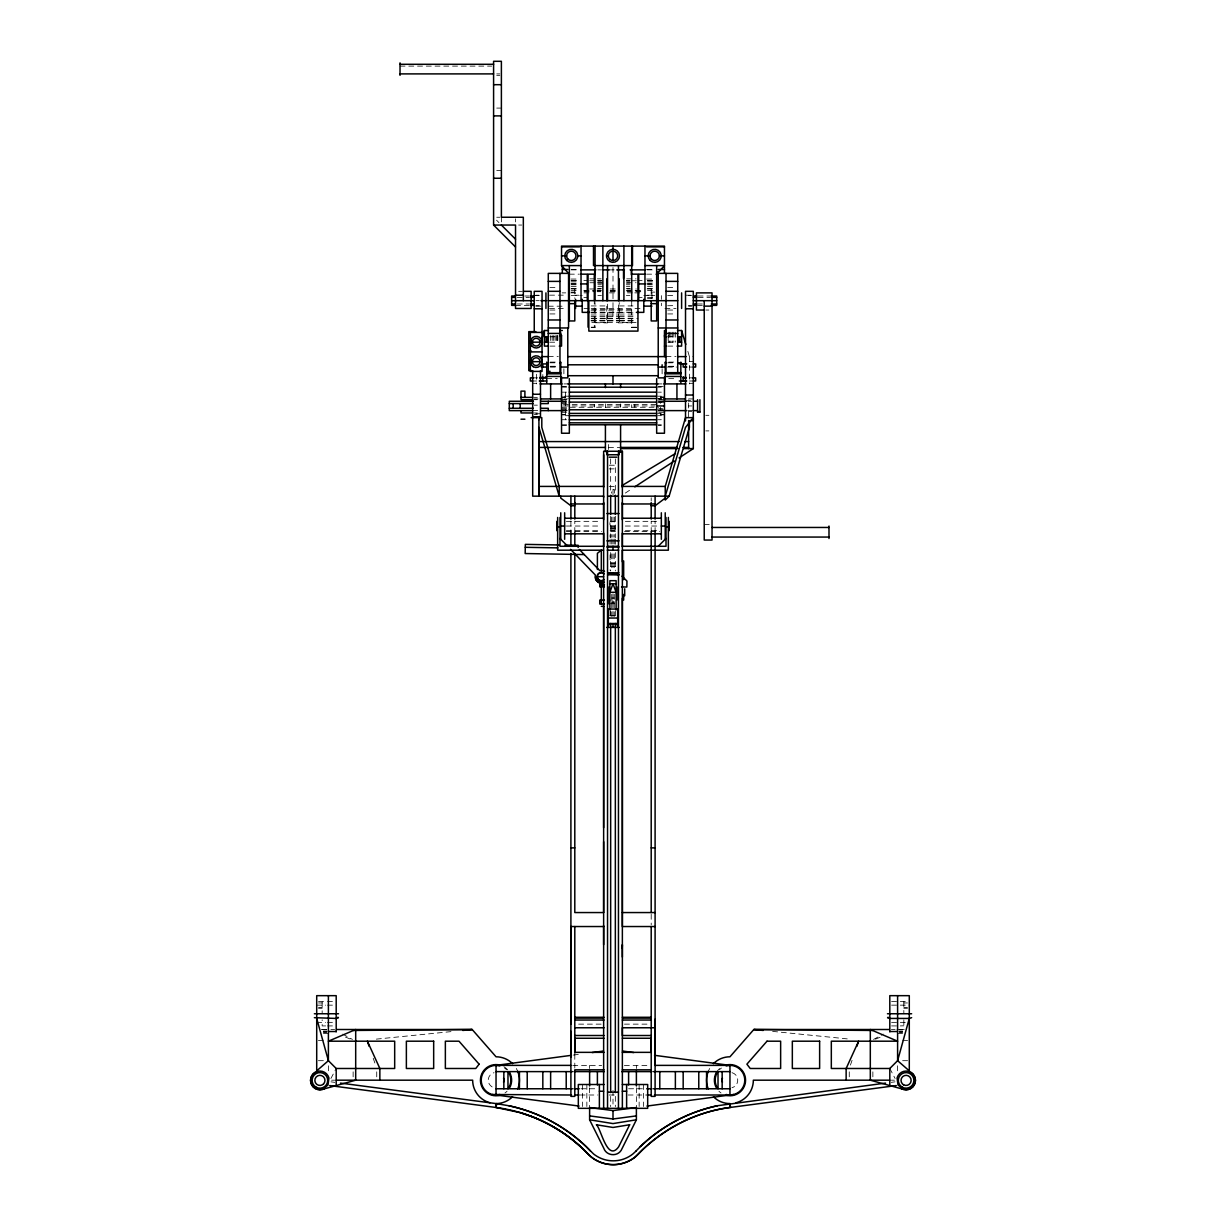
<?xml version="1.0" encoding="UTF-8"?>
<svg xmlns="http://www.w3.org/2000/svg" width="1226" height="1226" viewBox="0 0 1226 1226"><rect width="100%" height="100%" fill="white"/><g stroke="black" fill="none" stroke-linecap="round" stroke-linejoin="round"><path stroke-width="0.75" stroke-dasharray="5 3.75" d="M322.162 1002.01L322.162 1013.749M574.795 1068.076L574.795 1054.099M574.81 532.513L574.81 521.05M651.205 532.513L651.205 521.05M651.205 500.974L651.205 497.771M655.098 532.59L655.098 521.05M900.328 1025.917L903.838 1025.81M903.838 1001.688L903.838 1013.749M614.349 517.035L614.241 537.187M850.43 1065.088L852.775 1058.253M330.897 1078.512L336.2 1068.49M625.337 493.067L631.651 488.929M873.556 1039.433L883.302 1034.116M875.425 1039.158L880.544 1037.104M573.354 1055.065L579.009 1054.314M891.21 1082.359L894.995 1081.853M376.351 1039.127L453.375 1031.388M321.718 1029.579L326.729 1029.518M323.388 1031.817L326.729 1031.802M400.028 66.112L491.687 66.112M496.714 73.897L499.825 73.897M496.714 75.338L499.825 75.338M496.714 108.087L501.388 108.087M496.714 170.46L501.388 170.46M496.714 217.247L499.825 217.247M518.644 225.048L521.77 225.048M571.117 269.49L579.469 269.49M646.531 269.49L654.883 269.49M571.147 269.873L578.749 269.873M597.782 269.873L601.583 269.873M609.199 269.873L616.801 269.873M647.251 269.873L654.853 269.873M569.339 274.164L579.362 274.164M646.638 274.164L656.661 274.164M589.921 278.854L595.529 278.854M597.399 278.854L601.154 278.854M626.716 278.854L636.079 278.854M571.01 279.053L579.362 279.053M646.638 279.053L654.99 279.053M571.178 280.402L578.519 280.402M583.882 280.402L587.269 280.402M597.844 280.402L601.414 280.402M626.363 280.402L629.934 280.402M638.731 280.402L642.117 280.402M647.481 280.402L654.822 280.402M571.178 280.754L578.519 280.754M589.614 280.754L594.288 280.754M597.844 280.754L601.414 280.754M626.363 280.754L629.934 280.754M631.712 280.754L636.386 280.754M647.481 280.754L654.822 280.754M571.178 281.091L578.519 281.091M597.844 281.091L601.414 281.091M626.363 281.091L629.934 281.091M647.481 281.091L654.822 281.091M589.921 282.746L595.529 282.746M597.399 282.746L604.893 282.746M626.716 282.746L636.079 282.746M571.178 283.129L578.519 283.129M597.844 283.129L604.985 283.129M626.363 283.129L629.934 283.129M647.481 283.129L654.822 283.129M571.01 283.926L579.362 283.926M646.638 283.926L654.99 283.926M571.178 284.738L578.519 284.738M597.844 284.738L601.414 284.738M626.363 284.738L629.934 284.738M647.481 284.738L654.822 284.738M571.178 286.348L578.519 286.348M597.844 286.348L604.985 286.348M626.363 286.348L629.934 286.348M647.481 286.348L654.822 286.348M549.953 287.42L558.305 287.42M667.695 287.42L676.047 287.42M571.178 288.447L578.519 288.447M597.844 288.447L601.414 288.447M626.363 288.447L629.934 288.447M647.481 288.447L654.822 288.447M571.147 288.984L578.887 288.984M589.66 288.984L595.269 288.984M597.139 288.984L600.863 288.984M610.196 288.984L615.804 288.984M627.007 288.984L636.34 288.984M647.113 288.984L654.853 288.984M571.178 290.547L578.519 290.547M583.882 290.547L595.269 290.547M597.139 290.547L601.414 290.547M610.196 290.547L615.804 290.547M626.363 290.547L642.117 290.547M647.481 290.547L654.822 290.547M584.066 290.884L595.269 290.884M597.139 290.884L600.863 290.884M610.196 290.884L615.804 290.884M627.007 290.884L641.934 290.884M518.644 291.328L521.77 291.328M584.066 291.711L595.269 291.711M597.139 291.711L600.863 291.711M610.196 291.711L615.804 291.711M627.007 291.711L643.803 291.711M571.147 292.11L574.795 292.11M651.205 292.11L654.853 292.11M562.136 292.876L565.738 292.876M570.887 292.876L575.576 292.876L575.576 296.815M584.005 292.876L591.254 292.876M609.383 292.876L616.617 292.876M627.497 292.876L632.923 292.876M634.746 292.876L641.995 292.876M535.808 295.221L538.919 295.221M549.539 295.159L565.738 295.159M575.576 295.221L578.887 295.221M647.067 295.221L651.987 295.221M685.518 295.221L691.755 295.221M571.178 295.435L582.197 295.435M597.844 295.435L601.414 295.435M626.363 295.435L629.934 295.435M643.803 295.435L654.822 295.435M534.245 295.619L539.256 295.619M667.695 295.619L676.047 295.619M688.307 295.619L691.648 295.619M524.82 296.002L529.402 296.002M698.1 296.002L712.03 296.002M517.265 297.366L529.402 297.366M698.161 297.366L710.298 297.366M583.882 297.596L587.269 297.596M638.731 297.596L642.117 297.596M647.481 297.596L654.822 297.596M647.481 298.408L654.822 298.408M535.915 300.676L539.256 300.676M517.265 303.987L529.402 303.987M698.161 303.987L702.314 303.987M515.533 305.366L529.463 305.366M698.161 305.366L702.314 305.366M535.915 305.749L539.256 305.749M667.695 305.749L676.047 305.581M688.307 305.749L691.648 305.749M591.162 305.933L606.763 305.933M619.237 305.933L636.386 305.933M535.808 306.132L542.045 306.132M548.283 306.194L565.738 306.194M688.629 306.132L691.755 306.132M549.539 308.477L565.738 308.477M584.005 308.477L589.445 308.477M591.254 308.477L643.803 308.477M664.952 308.477L676.062 308.477M591.53 309.642L634.47 309.642M549.953 310.055L558.305 310.055M667.695 310.055L676.047 310.055M705.793 310.04L708.904 310.04M591.162 310.822L634.838 310.822M591.53 312.369L634.47 312.369M591.162 312.921L606.763 312.921M607.544 312.921L618.456 312.921M619.237 312.921L634.838 312.921M549.953 313.933L558.305 313.933M667.695 313.933L676.047 313.933M591.162 315.021L606.763 315.021M607.544 315.021L618.456 315.021M619.237 315.021L636.386 315.021M591.162 316.63L606.763 316.63M607.544 316.63L618.456 316.63M619.237 316.63L636.386 316.63M591.162 318.239L606.763 318.239M607.544 318.239L618.456 318.239M619.237 318.239L636.386 318.239M591.79 318.607L606.763 318.607M607.544 318.607L618.456 318.607M619.237 318.607L637.949 318.607M591.162 320.262L606.763 320.262M607.544 320.262L618.456 320.262M619.237 320.262L636.386 320.262M591.162 320.614L606.763 320.614M607.544 320.614L618.456 320.614M619.237 320.614L636.386 320.614M591.162 320.951L606.763 320.951M607.544 320.951L618.456 320.951M619.237 320.951L636.386 320.951M591.79 322.515L606.763 322.515L606.763 302.561M607.544 322.515L618.456 322.515M636.079 322.515L619.237 322.515L619.237 302.561M595.07 322.714L607.544 322.898L607.544 300.676M631.712 322.714L618.456 322.898L618.456 300.676M591.162 327.189L594.288 327.189L594.288 300.676M631.712 327.189L636.386 327.189M591.943 327.388L595.07 327.388M631.712 327.388L636.386 327.388M591.943 327.587L595.07 327.587L595.07 302.577M636.386 327.587L631.712 327.587L631.712 300.676M549.999 336.752L558.259 336.752M667.741 336.752L676.001 336.752M549.677 342.207L558.029 342.207M667.971 342.207L676.323 342.207M549.953 346.1L559.976 346.1M667.695 346.1L677.717 346.1M548.283 356.613L558.305 356.613M666.024 356.613L676.047 356.613M687.863 351.387L689.41 356.613L693.318 356.613M689.41 361.593L693.318 361.593M550.229 362.099L557.248 362.099M668.706 362.099L675.633 362.099M549.846 362.804L557.324 362.804M667.695 362.804L676.047 362.804M550.229 366.267L557.248 366.267M668.706 366.267L675.633 366.267M550.229 366.697L557.248 366.697M668.706 366.697L675.633 366.697M550.305 367.049L558.412 367.049M667.404 367.049L676.568 367.049M689.41 367.049L693.318 367.049M532.682 377.869L541.264 377.869M689.41 377.869L693.318 377.869M546.719 378.65L557.248 378.65M668.706 378.65L677.365 378.65M532.682 380.995L536.59 380.995M689.41 380.995L693.318 380.995M532.682 383.324L536.59 383.324M689.41 383.324L693.318 383.324M563.96 383.907L567.776 383.907M658.224 383.907L661.963 383.907M561.539 386.451L569.339 386.451M658.224 386.451L664.461 386.451M561.539 387.109L569.339 387.201M658.224 387.201L661.335 387.109M561.539 392.167L569.339 392.167M658.224 392.167L661.335 392.167M564.665 396.197L569.339 396.197M658.224 396.197L661.335 396.197M561.539 396.979L565.447 396.979M664.461 396.979L660.553 396.979L660.553 403.415M534.245 397.362L537.371 397.362M561.539 397.285L565.447 397.301M660.553 397.285L664.461 397.285M658.224 398.496L661.335 398.496M534.245 398.925L538.061 398.925M563.853 398.925L567.623 398.925M658.147 398.925L661.917 398.925M693.318 398.925L688.629 398.925L688.629 417.637M534.245 399.707L537.371 399.707M561.539 399.599L567.255 399.599M658.745 399.599L664.461 399.599M685.518 400.488L691.755 400.488M561.539 400.902L569.339 400.902M658.224 400.902L664.461 400.871M688.062 401.27L691.878 401.27M561.539 401.561L567.255 401.561M658.745 401.561L664.461 401.561M658.224 402.113L661.335 402.113M561.539 402.358L567.255 402.358M658.745 402.358L664.461 402.358M561.539 403.63L567.255 403.415M563.454 404.626L658.653 404.626M534.245 405.162L537.371 405.162M563.454 405.944L654.929 405.944M688.629 405.944L691.755 405.944M561.539 407.262L658.653 407.262M561.539 408.258L567.255 408.473M658.745 408.473L662.546 408.473M561.539 409.53L567.255 409.53M658.224 409.775L664.461 409.53M561.539 410.327L567.255 410.327M658.745 410.327L664.461 410.327M532.682 410.618L540.482 410.618M563.623 410.618L567.423 410.618M658.393 410.618L662.178 410.618M688.062 410.618L693.318 410.618M561.539 411.016L569.339 410.986M658.224 410.986L664.461 410.848M688.629 411.4L691.755 411.4M561.539 412.288L567.255 412.288M658.745 412.288L664.461 412.288M534.245 412.963L537.371 412.963M658.224 413.407L661.335 413.407M535.808 413.744L540.482 413.744M534.245 414.633L537.371 414.633M561.539 414.603L565.447 414.603M660.553 414.603L664.461 414.603M561.539 414.909L565.447 414.909M664.461 414.909L660.553 414.909L660.553 407.262M705.793 415.308L708.904 415.308M565.447 415.691L569.339 415.691M658.224 415.691L661.335 415.691M561.539 419.721L569.339 419.721M658.224 419.721L661.335 419.721M561.539 424.778L569.339 424.778M658.224 424.778L661.335 424.778M561.539 425.437L569.339 425.437M658.224 425.437L661.335 425.437M705.793 430.893L708.904 430.893M608.525 447.429L620.586 447.429M609.307 465.236L616.693 465.236M609.169 468.868L616.693 468.868M609.199 486.415L616.801 486.415M566.381 521.341L600.633 521.341M610.134 521.341L615.85 521.341M625.367 521.341L659.619 521.341M704.23 524.467L712.03 524.467M566.381 526.031L600.633 526.031M610.134 526.031L615.85 526.031M625.367 526.031L659.619 526.031M615.59 528.145L610.073 528.145L609.935 522.598M566.381 530.705L600.633 530.705M610.134 530.705L615.85 530.705M625.367 530.705L659.619 530.705M566.32 531.486L601.506 531.486M624.478 531.486L659.665 531.486M615.59 531.64L610.073 531.64L610.073 537.187M615.59 563.086L610.073 563.086L610.073 553.845M615.59 566.581L610.073 566.581L610.073 570.289M611.759 598.043L614.241 598.043M609.107 600.096L613 600.096M611.759 601.537L614.241 601.537M611.437 602.441L614.563 602.441M609.874 603.698L614.563 603.698M609.874 615.697L616.126 615.697M318.515 1001.596L325.672 1001.596M327.419 1001.596L334.437 1001.596M891.563 1001.596L898.581 1001.596M900.328 1001.596L907.485 1001.596M318.515 1002.96L322.162 1002.96M903.838 1002.96L907.485 1002.96M316.706 1005.151L325.672 1005.151M327.419 1005.151L334.437 1005.151M891.563 1005.151L898.581 1005.151M900.328 1005.151L909.294 1005.151M318.515 1007.511L322.162 1007.511M903.838 1007.511L907.485 1007.511M318.515 1008.293L322.162 1008.293M903.838 1008.293L907.485 1008.293M316.706 1022.361L325.672 1022.361M327.419 1022.361L334.437 1022.361M891.563 1022.361L898.581 1022.361M900.328 1022.361L909.294 1022.361M578.626 1024.139L601.537 1024.139M624.463 1024.139L647.374 1024.139M325.672 1025.917L322.162 1025.917L322.162 1019.833M327.419 1025.917L334.437 1025.917M891.563 1025.917L898.581 1025.917M321.718 1029.503L329.104 1029.503M330.882 1029.503L334.637 1029.503M891.363 1029.503L895.118 1029.503M896.896 1029.503L904.282 1029.503M323.388 1029.978L326.729 1029.978M899.271 1029.978L902.612 1029.978M323.388 1031.51L326.729 1031.51M899.271 1031.51L902.612 1031.51M323.388 1032.629L326.729 1032.629M899.271 1032.629L902.612 1032.629M323.388 1033.411L328.399 1033.411M897.601 1033.411L902.612 1033.411M318.377 1040.414L323.388 1040.414M902.612 1040.414L907.623 1040.414M318.377 1060.689L323.388 1060.689M902.612 1060.689L907.623 1060.689M572.772 1065.379L601.644 1065.379M624.356 1065.379L648.876 1065.379M331.556 1080.183L334.652 1080.183M891.348 1080.183L894.444 1080.183M580.94 1088.765L597.399 1088.765M628.601 1088.765L645.06 1088.765M580.067 1095.002L597.905 1095.002M609.23 1095.002L616.77 1095.002M628.095 1095.002L645.933 1095.002M899.271 1031.802L902.612 1031.817M899.271 1029.518L904.282 1029.579M772.625 1031.388L849.649 1039.127M331.005 1081.853L334.79 1082.359M345.456 1037.104L350.575 1039.158M342.698 1034.116L352.444 1039.433M496.545 220.19L498.967 222.626M889.8 1068.49L895.103 1078.512M373.225 1058.253L375.57 1065.088M611.651 517.035L611.759 537.187M903.838 1019.833L903.838 1025.917M897.601 1065.777L897.601 1070.85M872.866 1071.831L872.866 1076.842M849.266 1071.831L849.266 1076.842M689.41 356.613L689.41 383.907M675.327 332.185L675.327 342.207M673.825 332.185L673.825 342.207M672.308 332.185L672.308 342.207M670.898 332.185L670.898 342.207M669.687 332.185L669.687 342.207M668.752 332.185L668.752 342.207M668.17 335.526L668.17 342.207M662.117 368.781L662.117 375.708M661.35 295.619L661.35 299.374M661.35 303.22L661.35 305.749M651.987 292.876L651.987 299.267M651.205 288.984L651.205 298.454M651.205 914.305L651.205 924.787M643.405 1084.504L643.405 1106.511M639.144 1084.504L639.144 1106.511M636.386 1065.379L636.386 1068.49M636.386 1087.83L636.386 1107.476M634.838 404.733L634.838 407.155M631.712 404.733L631.712 407.155M620.586 403.936L620.586 407.277M615.345 458.907L615.345 493.327M615.345 516.269L615.345 537.77M615.345 539.21L615.345 544.942M615.345 552.589L615.345 570.964M615.345 610.809L615.345 616.326M615.345 1096.381L615.345 1106.634M614.563 493.189L614.563 489.695L611.437 489.695L611.437 493.189M614.241 539.042L614.241 544.589M614.241 553.845L614.241 570.289M614.241 594.334L614.241 616.448M613 267.437L613 298.837M613 302.699L613 320.951M613 489.695L613 496.683M613 517.035L613 537.187M613 539.042L613 544.589M613 553.845L613 570.289M613 593.859L613 616.601M613 1090.328L613 1107.139M611.759 539.042L611.759 544.589M611.759 553.845L611.759 570.289M611.759 594.334L611.759 616.448M610.655 458.922L610.655 493.373M610.655 516.345L610.655 537.77M610.655 552.589L610.655 570.964M610.655 610.809L610.655 616.326M610.655 1096.381L610.655 1106.634M610.073 539.042L610.073 544.589M610.073 610.855L610.073 616.448M608.525 444.502L608.525 451.337M605.414 403.936L605.414 407.277M594.288 404.733L594.288 407.155M589.614 1065.379L589.614 1068.49M589.614 1087.83L589.614 1107.476M586.856 1084.504L586.856 1106.511M582.595 1084.504L582.595 1106.511M574.795 288.984L574.795 298.454M570.902 521.081L570.902 532.559M565.447 392.167L565.447 419.721M563.883 368.781L563.883 375.708M557.83 335.526L557.83 342.207M557.248 335.526L557.248 342.207M556.313 335.526L556.313 342.207M555.102 335.526L555.102 342.207M553.692 335.526L553.692 342.207M552.175 335.526L552.175 342.207M550.673 335.526L550.673 342.207M542.827 374.543L542.827 375.784M536.59 374.267L536.59 383.907M515.533 218.81L515.533 221.921M501.388 217.247L501.388 221.921M376.734 1071.831L376.734 1076.842M353.134 1071.831L353.134 1076.842M328.399 1065.777L328.399 1070.85M731.983 1072.658A7.8 7.8 0 0 1 731.983 1087.723M719.478 1069.716A14.819 14.819 0 0 1 721.47 1068.045M504.53 1068.045A14.819 14.819 0 0 1 506.522 1069.716M492.147 1086.941A7.8 7.8 0 0 1 494.017 1072.658M721.026 1092.964A15.601 15.601 0 0 1 718.926 1091.217M716.459 1072.398A15.601 15.601 0 0 1 722.16 1066.681M708.352 1071.233A23.386 23.386 0 0 1 709.701 1068.49M507.074 1091.217A15.601 15.601 0 0 1 504.974 1092.964M503.84 1066.681A15.601 15.601 0 0 1 509.541 1072.398M516.299 1068.49A23.386 23.386 0 0 1 517.648 1071.233"/><path stroke-width="1.5" d="M538.919 419.752L538.919 417.637L538.919 496.162L538.919 430.648M570.902 1057.011L570.902 1034.759M570.902 1036.322L570.902 1031.265M570.902 1024.139L570.902 1018.086M570.902 1017.289L570.902 926.534L603.636 926.534M570.902 519.165L570.918 496.162M574.795 1053.119L574.81 1038.253L604.035 1038.253M574.81 553.524L574.795 912.558L603.636 912.558M574.81 545.876L574.81 532.513M574.81 519.15L574.81 502.568M574.81 503.963L574.81 496.162M603.636 944.694L603.636 925.615M603.636 912.267L603.636 841.726M603.636 827.734L603.636 605.859M603.636 546.566L603.636 533.172M603.636 519.793L603.636 496.162L532.682 496.162L532.682 370.62M603.636 487.274L603.636 454.754M622.364 957.046L622.364 944.694L622.226 948.188M622.364 598.211L622.364 926.534L655.098 926.534M622.364 561.86L622.364 550.397M622.364 546.566L622.364 533.172M622.364 519.793L622.364 496.162M622.364 487.274L622.364 451.26L603.636 451.26L603.636 497.204M622.364 1038.253L651.205 1038.253L651.205 1096.381L655.098 1096.381L655.098 532.513M651.205 926.534L651.205 1052.352L622.364 1052.352M651.205 912.558L651.205 532.513M651.205 519.15L651.205 502.568M655.098 519.18L655.098 496.162M693.318 418.035L693.318 420.549L690.192 420.549M578.136 547.455L578.182 545.294L564.971 545.064M896.298 1085.577L730.466 1107.415A156.897 154.231 -65.5 0 0 642.976 1149.36L638.654 1153.819A35.339 35.339 0 0 1 587.821 1153.835L583.576 1149.406A156.974 155.181 -23.1 0 0 496.04 1107.476L496.04 1103.584A23.386 23.386 0 0 0 512.575 1096.734M329.702 1085.577L496.04 1107.476L496.699 1103.676L509.005 1105.791A159.794 159.518 7.5 0 1 586.227 1146.617L590.503 1151.045M911.638 1017.672L909.294 1018.438L897.601 1060.689L889.8 1068.49L831.32 1068.49L831.32 1041.196L897.601 1041.196L870.307 1029.503L870.307 1080.183L903.669 1089.408L897.999 1085.056L897.064 1077.976A9.333 9.333 0 0 1 908.512 1071.371L910.765 1072.29A9.364 9.364 0 0 1 914.198 1085.071A9.364 9.364 0 0 1 901.417 1088.489A9.333 9.333 0 0 0 914.182 1085.056A9.333 9.333 0 0 0 910.765 1072.306M689.41 420.886L689.41 427.384L669.135 496.162L665.243 500.07L665.243 486.415L685.518 417.637L693.318 417.637L685.518 427.384L665.243 496.162M541.264 340.951L544.39 330.514L548.482 330.514M664.461 335.725L666.024 330.514M856.867 1046.314L858.614 1041.196L846.139 1068.49L846.139 1080.183M314.362 1017.672L336.2 1018.438L338.453 1017.825L337.901 1017.212M636.386 1107.476L636.386 1119.798L621.98 1148.731C618.778 1156.976 606.487 1156.47 603.744 1148.149L589.614 1119.798L589.614 1107.476M656.661 274.164L664.461 265.598L644.968 265.598M635.972 1151.045L640.524 1146.463A159.257 158.982 -7.5 0 1 717.532 1105.714L885.54 1083.094M515.487 246.947L493.588 225.048L493.588 61.3L501.388 61.3L501.388 217.247L523.333 217.247L523.333 300.676M658.209 546.29L666.009 538.505M636.141 1150.999L632.815 1154.018A31.554 31.554 0 0 1 593.66 1154.034L585.967 1146.494A159.334 159.043 7.5 0 0 508.959 1105.791M316.706 1070.85L328.399 1060.689L328.399 995.665M665.243 498.093L655.098 505.771L651.205 505.771L651.205 503.963M634.823 486.86L674.346 461.007M679.081 457.911L693.318 448.593L693.318 291.328L685.518 291.328L685.518 420.886M622.195 485.45L675.495 453.451M315.235 1072.306A9.333 9.333 0 0 0 311.818 1085.056A9.333 9.333 0 0 0 324.584 1088.473A9.364 9.364 0 0 1 311.802 1085.071A9.364 9.364 0 0 1 315.235 1072.29L317.488 1071.371A9.333 9.333 0 0 1 328.936 1077.976L328.001 1085.056L322.331 1089.408L355.693 1080.183L355.693 1029.503L328.399 1041.196L394.68 1041.196L394.68 1068.49L336.2 1068.49L328.399 1060.689L316.706 1018.438M888.099 1017.212L887.547 1017.825L889.8 1018.438L909.294 1018.438M713.425 1096.734A23.386 23.386 0 0 0 729.96 1103.584L730.466 1107.415C694.039 1112.013 660.262 1130.479 635.206 1157.053A35.431 35.431 0 0 1 591.269 1157.068L583.285 1149.283A155.472 155.196 7.5 0 0 531.716 1116.564L520.176 1112.626A155.61 155.334 7.5 0 1 583.3 1149.283M636.386 1119.798L613 1123.583L589.614 1119.798M579.04 1106.067L496.04 1095.002L496.04 1065.379L571.469 1055.31M592.219 1052.552L603.529 1051.034M590.365 1107.584L613 1110.603L635.635 1107.584M646.96 1106.067L733.792 1094.496M589.614 1115.905L613 1118.986L636.386 1115.905M462.769 1030.453L472.163 1029.503L496.04 1056.797A23.386 23.386 0 0 1 512.575 1063.647M353.425 1030.453L472.163 1029.503L336.859 1029.503M400.028 64.288L493.588 64.288M400.028 73.897L493.588 73.897M493.588 84.686L501.388 84.686M493.588 115.888L501.388 115.888M493.588 178.26L501.388 178.26M493.588 225.048L515.533 225.048L515.533 308.477L531.134 308.477L531.134 291.328L523.333 291.328M562.32 246.87L579.469 246.87M646.531 246.87L664.461 246.87M561.539 255.851L566.611 255.851M577.645 255.851L581.032 255.851M606.472 255.851L608.326 255.851M644.968 255.851L650.041 255.851M659.389 255.851L664.461 255.851M664.461 273.306L664.461 246.104L561.539 246.104L561.539 265.598L581.032 265.598M562.32 269.49L567.776 269.49M658.224 269.49L664.461 269.49M580.649 269.873L595.882 269.873M603.483 269.873L609.199 269.873M616.801 269.873L624.417 269.873M630.118 269.873L645.351 269.873M658.224 273.383L677.717 273.383L677.717 372.658M581.032 274.164L587.269 274.164L587.269 300.676L569.339 300.676M631.712 274.164L637.949 274.164L637.949 331.097L588.832 331.097L588.832 300.676L637.949 300.676M644.968 274.164L638.731 274.164L638.731 300.676L656.661 300.676M548.283 281.382L559.976 281.382M666.024 281.382L677.717 281.382M581.032 283.926L587.269 283.926M638.731 283.926L644.968 283.926M548.283 291.313L559.976 291.313M666.024 291.313L677.717 291.313M515.533 295.221L523.333 295.221M515.395 296.002L511.64 296.002L511.64 305.366L515.395 305.366M530.475 296.002L534.245 296.002M693.318 296.002L696.904 296.002M711.31 296.002L716.704 296.002L716.704 305.366L711.31 305.366M511.64 297.366L515.395 297.366M530.475 297.366L534.245 297.366M693.318 297.366L696.904 297.366M711.31 297.366L716.704 297.366M511.64 300.676L534.245 300.676M540.927 300.676L545.938 300.676M548.283 300.676L568.558 300.676M658.224 300.676L677.717 300.676M693.318 300.676L716.704 300.676M569.339 303.65L574.795 303.65M651.205 303.65L656.661 303.65M511.64 303.987L515.395 303.987M530.475 303.987L534.245 303.987M693.318 303.987L696.904 303.987M711.31 303.987L716.704 303.987M530.475 305.366L534.245 305.366M693.318 305.366L696.904 305.366M575.576 306.132L582.197 306.132M643.803 306.132L651.987 306.132M704.23 306.132L712.03 306.132M534.245 308.783L542.045 308.783M685.518 308.783L693.318 308.783M704.23 310.04L696.429 310.04L696.429 292.876L712.03 292.876L712.03 540.053L704.23 540.053L704.23 300.676M589.66 312.369L582.197 312.369L582.197 299.267M636.34 312.369L643.803 312.369L643.803 299.267M548.283 319.971L559.976 319.971M666.024 319.971L677.717 319.971M548.283 327.97L568.558 327.97L568.558 273.383L548.283 273.383L548.283 372.658M658.224 327.97L677.717 327.97M559.715 330.514L562.32 330.514M666.285 330.514L664.461 330.514L664.461 356.613M677.518 330.514L681.61 330.514L685.778 344.429M535.808 331.633L528.789 331.633L528.789 370.62L531.716 370.62M542.045 332.415L530.352 332.415L530.352 371.401L542.045 371.401L542.045 291.328L534.245 291.328L534.245 332.415M548.283 333.426L559.976 333.426M666.024 333.426L677.717 333.426M559.976 335.725L561.539 335.725L561.539 346.1L559.976 346.1M544.39 336.752L548.482 336.752M664.461 336.752L666.285 336.752M677.518 336.752L681.61 336.752M532.299 342.161L540.099 342.161A3.893 3.893 0 0 0 534.245 338.79A3.893 3.893 0 0 0 534.245 345.533A3.893 3.893 0 0 0 540.099 342.161M544.39 342.207L548.053 342.207M681.61 342.207L677.947 342.207L677.947 337.196M548.283 346.1L544.39 346.1L544.39 330.514M664.461 346.1L666.024 346.1M677.717 346.1L681.61 346.1L681.61 330.514M528.789 351.126L531.394 351.126M530.352 351.908L542.045 351.908M541.601 356.613L548.283 356.613M567.776 356.613L666.024 356.613M677.717 356.613L686.07 356.613M532.299 361.655L540.099 361.655A3.893 3.893 0 0 0 534.245 358.283A3.893 3.893 0 0 0 534.245 365.026A3.893 3.893 0 0 0 540.099 361.655M546.719 362.804L548.283 362.804M559.976 362.804L560.757 362.804M665.243 362.804L666.024 362.804M677.717 362.804L680.844 362.804M546.719 363.923L542.827 363.923L542.827 367.049M679.281 363.923L686.744 363.923M693.318 363.923L695.648 363.923L695.648 367.049L693.318 367.049M567.776 364.796L658.224 364.796M541.264 367.049L545.938 367.049M561.539 367.049L567.776 367.049M658.224 367.049L664.461 367.049M686.744 367.049L683.173 367.049L683.173 363.923M546.719 372.658L560.757 372.658M665.243 372.658L680.844 372.658M546.719 373.823L560.757 373.823M665.243 373.823L680.844 373.823M567.776 375.708L658.224 375.708M546.719 376.459L560.757 376.459M665.243 376.459L680.844 376.459M539.701 377.501L545.938 377.501M683.173 377.501L686.299 377.501M533.463 377.869L530.352 377.869L530.352 380.995L532.682 380.995M539.701 377.869L545.938 377.869L545.938 376.796M683.173 377.869L686.299 377.869M692.537 377.869L695.648 377.869L695.648 380.995L693.318 380.995M539.256 380.995L546.719 380.995M679.281 380.995L686.744 380.995M540.099 383.907L562.06 383.907M567.776 383.907L658.224 383.907M663.833 383.907L685.855 383.907M569.339 387.201L656.661 387.201M569.339 392.167L656.661 392.167M532.682 394.251L540.482 394.251M685.518 395.033L693.318 395.033M569.339 396.197L656.661 396.197M520.989 397.362L532.682 397.362M569.339 398.496L656.661 398.496M540.589 398.925L561.952 398.925M663.787 398.925L685.288 398.925M532.682 399.707L520.989 399.707L520.989 391.125L524.897 391.125L524.897 397.362M533.433 401.27L509.296 401.27L509.296 410.618L532.682 410.618M540.85 401.27L563.01 401.27M663.358 401.27L686.162 401.27M693.778 401.27L697.579 401.27M569.339 402.113L656.661 402.113M509.296 403.599L533.31 403.599M540.789 403.599L548.283 403.599L548.283 401.27M656.661 405.944L664.461 405.944M509.296 408.289L533.31 408.289M540.789 408.289L548.283 408.289L548.283 410.618M569.339 409.775L656.661 409.775M540.819 410.618L563.01 410.618M663.358 410.618L686.744 410.618M693.778 410.618L697.579 410.618M697.579 412.043L699.908 412.043M532.682 412.963L520.989 412.963L520.989 410.618M569.339 413.407L656.661 413.407M569.339 415.691L656.661 415.691M532.682 416.855L540.482 416.855L540.482 370.62M531.134 417.637L541.8 417.637L541.8 427.384L559.209 486.415L559.209 496.162L538.919 427.384M520.989 419.2L524.897 419.2M569.339 419.721L656.661 419.721M569.339 422.832L656.661 422.832M569.339 424.778L656.661 424.778M538.919 441.575L679.189 441.575M684.859 441.575L688.629 441.575M538.919 447.429L605.414 447.429M620.586 447.429L677.288 447.429M682.959 447.429L688.629 447.429M620.586 448.593L677.84 448.593M683.572 448.593L693.318 448.593M609.199 457.175L616.801 457.175M538.919 486.415L603.56 486.415M622.44 486.415L665.243 486.415M608.709 496.162L618.195 496.162M621.95 496.162L669.135 496.162M570.918 503.963L603.636 503.963M622.364 503.963L655.098 503.963M574.81 505.771L570.902 505.771L560.757 498.093L560.757 496.162M606.931 513.556L619.069 513.556M564.65 518.23L603.345 518.23M622.624 518.23L661.335 518.23M560.757 526.031L564.65 526.031M661.335 526.031L665.228 526.031M557.646 526.797L559.976 526.797M666.009 526.797L668.354 526.797M712.03 527.456L828.991 527.456M564.65 533.816L603.345 533.816M622.624 533.816L661.335 533.816M712.03 537.065L828.991 537.065M606.931 540.835L619.069 540.835M603.575 546.29L559.976 546.29L559.976 517.449M607.345 546.29L618.64 546.29M622.41 546.29L666.009 546.29L666.009 517.449M606.931 547.072L619.069 547.072M603.453 550.198L557.646 550.198L557.646 517.449M607.268 550.198L618.716 550.198M622.532 550.198L668.354 550.198L668.354 517.449M609.107 572.803L618.977 572.803M597.399 576.71L603.636 576.71M609.874 583.791L616.126 583.791M604.418 584.511L599.744 584.511L599.744 586.84L604.418 586.84M604.418 600.096L599.744 600.096L599.744 604.004L604.418 604.004M601.307 606.334L603.897 606.334M608.326 618.027L617.674 618.027M608.326 623.498L617.674 623.498M608.326 624.586L610.655 624.586M615.345 624.586L617.674 624.586M606.763 627.39L619.237 627.39M570.902 847.886L574.81 847.886M651.205 847.886L655.098 847.886M622.364 912.558L655.098 912.558M314.362 1013.749L338.529 1013.749M887.471 1013.749L911.638 1013.749M574.795 1017.289L604.035 1017.289M622.364 1017.289L651.205 1017.289L651.205 1018.086L622.547 1018.086M574.795 1018.086L603.453 1018.086M574.795 1020.032L604.035 1020.032M622.364 1020.032L651.205 1020.032M574.795 1027.771L604.035 1027.771M889.141 1029.503L753.837 1029.503L729.96 1056.797A23.386 23.386 0 0 0 713.425 1063.647M328.399 1031.51L336.2 1031.51M889.8 1031.51L897.601 1031.51M574.795 1035.51L604.035 1035.51M651.205 1035.51L622.364 1035.51L622.364 1027.771L655.098 1027.771L655.098 1019.235M604.035 1052.352L574.795 1052.352L574.795 926.534M496.04 1065.379L570.902 1065.379M654.5 1095.002L729.96 1095.002L729.96 1065.379L655.098 1065.379L655.098 1029.579M604.035 1069.823L574.795 1069.823L574.795 1096.381L570.902 1096.381L570.902 553.585M622.364 1069.823L651.205 1069.823M496.04 1071.616L572.45 1071.616M574.013 1071.616L604.341 1071.616M621.659 1071.616L651.987 1071.616M653.55 1071.616L729.96 1071.616M336.2 1080.183L472.654 1080.183A23.386 23.386 0 0 0 489.986 1102.787M889.8 1080.183L753.346 1080.183A23.386 23.386 0 0 1 736.014 1102.787M604.035 1084.504L578.32 1084.504L578.32 1108.335L647.68 1108.335L647.68 1084.504L622.364 1084.504M496.04 1088.765L572.45 1088.765M574.013 1088.765L579.208 1088.765M646.792 1088.765L651.987 1088.765M653.55 1088.765L729.96 1088.765M599.376 1091.247L603.636 1091.247M622.364 1091.247L626.624 1091.247M607.544 1092.197L618.456 1092.197M571.5 1095.002L492.208 1094.496M575.27 1095.002L579.04 1095.002M646.96 1095.002L650.73 1095.002M872.575 1030.453L753.837 1029.503L763.231 1030.453M559.301 544.972L525.341 544.375L525.172 553.539L584.25 554.566M525.28 547.302L557.83 547.869M607.636 574.749L618.946 574.948M621.536 586.932L626.854 587.024L626.961 581.047L622.057 576.189M340.46 1083.094L496.699 1103.676M622.471 1051.034L633.781 1052.552M654.531 1055.31L729.96 1065.379M496.04 1107.476L520.176 1112.626M607.667 572.695L618.946 574.657M604.05 585.737C600.158 583.545 593.675 580.649 595.315 574.994L570.534 549.34M909.294 1070.85L897.601 1060.689L897.601 995.665M501.388 225.048L515.533 239.193M559.976 538.505L567.776 546.29M579.362 549.493L599.79 570.657A6.237 6.237 0 0 1 604.51 571.362M561.539 265.598L569.339 274.164M369.133 1046.314L367.386 1041.196L379.861 1068.49L379.861 1080.183M559.976 330.514L561.539 335.725M729.807 1103.599L730.466 1107.415M909.294 1071.708L909.294 995.665L889.8 995.665L889.8 1031.848M889.8 1068.49L889.8 1085.577M828.991 526.031L828.991 538.505M722.16 1071.616L722.16 1088.765M706.574 1071.616L706.574 1088.765M699.908 399.707L699.908 412.181M698.774 1071.616L698.774 1088.765M697.579 399.707L697.579 412.181M688.629 420.549L688.629 448.593M683.173 376.796L683.173 380.995M683.173 1071.616L683.173 1088.765M681.61 292.876L681.61 308.477M680.844 362.099L680.844 382.819M679.664 336.752L679.664 342.207M679.465 337.196L679.465 342.207M678.882 337.196L678.882 342.207M676.936 383.907L676.936 398.925M675.373 1071.616L675.373 1088.765M669.135 521.341L669.135 530.705M666.024 273.383L666.024 372.658M665.243 362.099L665.243 382.819M665.228 512.774L665.228 538.827M664.461 376.796L664.461 377.869L658.224 377.869L658.224 271.39M664.461 378.65L664.461 433.238L656.661 433.238L656.661 378.65M662.117 364.796L662.117 367.049M661.335 512.774L661.335 539.287M659.787 1071.616L659.787 1088.765M656.661 265.598L656.661 320.951L651.205 320.951L651.205 300.676M644.968 246.104L644.968 300.676M636.386 1070.988L636.386 1085.96M632.493 246.104L632.493 265.598L593.507 265.598L593.507 246.104M631.712 246.104L631.712 300.676M631.329 269.291L631.329 274.823M628.601 1071.616L628.601 1084.949M626.624 1084.504L626.624 1108.335M624.693 588.786L624.693 595.805M623.911 246.104L623.911 300.676M623.666 560.956L623.666 579.714M623.666 594.426L623.666 600.096M623.528 269.291L623.528 278.517M622.364 451.26L622.364 497.158M622.364 502.415L622.364 1108.335M620.586 383.907L620.586 387.661M620.586 425.192L620.586 452.379M619.237 278.854L619.237 300.676M619.023 451.26L619.023 454.754L606.977 454.754L606.977 451.26M618.456 265.598L618.456 300.676M618.456 451.26L618.456 1108.335M617.674 627.39L617.674 609.061L608.326 609.061L608.326 627.39M616.893 586.84L616.893 600.096M616.126 609.843L616.126 580.68L609.874 580.68L609.874 609.843M615.345 495.227L615.345 514.353M615.345 623.498L615.345 1092.581M613 246.104L613 249.476M613 251.161L613 260.525M613 375.708L613 383.907M613 546.29L613 550.198M613 623.789L613 627.39M613 1110.603L613 1118.986M610.655 495.289L610.655 514.43M610.655 623.498L610.655 1092.55M609.107 586.84L609.107 604.004M607.544 265.598L607.544 300.676M607.544 451.26L607.544 1108.335M606.763 278.854L606.763 300.676M605.414 383.907L605.414 387.661M605.414 425.192L605.414 451.612M603.636 502.415L603.636 1108.335M602.87 246.104L602.87 300.676M601.307 570.918L601.307 550.198L597.399 553.309L597.399 569.508M601.307 583.729L601.307 604.004M599.376 1084.504L599.376 1108.335M597.399 1071.616L597.399 1084.949M595.07 246.104L595.07 300.676M594.671 269.291L594.671 274.823M594.288 300.676L594.288 274.164L588.051 274.164L588.051 327.189M589.614 1070.988L589.614 1085.96M581.032 246.104L581.032 300.676M575.576 299.267L575.576 308.477M574.795 300.676L574.795 320.951L569.339 320.951L569.339 265.598M570.902 532.559L570.902 545.938M569.339 378.65L569.339 433.238L561.539 433.238L561.539 378.65M567.776 328.2L567.776 377.869L561.539 377.869L561.539 376.796M566.213 1071.616L566.213 1088.765M564.65 512.774L564.65 539.287M562.32 265.72L562.32 273.306M560.757 362.099L560.757 382.819M560.757 512.774L560.757 538.827M559.976 273.383L559.976 372.658M556.865 521.341L556.865 530.705M550.627 383.907L550.627 398.925M550.627 1071.616L550.627 1088.765M549.846 371.095L549.846 372.658M547.118 337.196L547.118 342.207M546.535 337.196L546.535 342.207M546.719 362.099L546.719 382.819M546.336 336.752L546.336 342.207M545.938 292.876L545.938 308.477M542.827 376.796L542.827 380.995M542.827 1071.616L542.827 1088.765M527.226 1071.616L527.226 1088.765M520.207 403.599L520.207 408.289M519.426 1071.616L519.426 1088.765M513.188 403.599L513.188 408.289M503.84 1071.616L503.84 1088.765M400.028 62.863L400.028 75.338M336.2 1031.848L336.2 995.665L316.706 995.665L316.706 1071.708M336.2 1068.49L336.2 1085.577M726.129 1065.884A14.819 14.819 0 0 1 744.78 1080.183A14.819 14.819 0 0 1 726.129 1094.496M722.436 1082.206A7.8 7.8 0 0 1 722.436 1078.175M503.564 1078.175A7.8 7.8 0 0 1 503.564 1082.206M499.871 1094.496A14.819 14.819 0 0 1 481.22 1080.183A14.819 14.819 0 0 1 499.871 1065.884M531.256 362.819A3.893 3.893 0 0 1 531.256 358.927M531.256 343.326A3.893 3.893 0 0 1 531.256 339.433M725.93 1065.118A15.601 15.601 0 0 1 745.561 1080.183A15.601 15.601 0 0 1 725.93 1095.247M716.459 1087.983A15.601 15.601 0 0 1 716.459 1072.398M708.352 1089.148A23.386 23.386 0 0 1 708.352 1071.233M509.541 1072.398A15.601 15.601 0 0 1 509.541 1087.983M500.07 1095.247A15.601 15.601 0 0 1 480.439 1080.183A15.601 15.601 0 0 1 500.07 1065.118M517.648 1071.233A23.386 23.386 0 0 1 517.648 1089.148M640.263 1146.586A159.732 159.441 -7.5 0 1 717.501 1105.729M604.066 579.469A3.893 3.893 0 0 1 598.549 579.469A3.893 3.893 0 0 1 598.549 573.952A3.893 3.893 0 0 1 604.066 573.952M603.376 580.465A4.291 4.291 0 0 1 597.016 576.634A4.291 4.291 0 0 1 603.514 573.032M604.326 582.166A6.237 6.237 0 0 1 595.851 579.729M603.575 580.802A4.674 4.674 0 0 1 598.901 580.71M597.215 578.979A4.674 4.674 0 0 1 596.633 576.618M613 583.791L609.874 592.296L616.126 592.296L613 583.791M629.643 1124.763L618.655 1146.816C607.253 1162.6 601.031 1128.257 596.357 1124.763L613 1127.46L629.643 1124.763M479.105 1064.168L475.78 1068.49L445.36 1068.49L445.36 1041.196L458.999 1041.196L479.105 1064.168M508.867 1087.6L507.978 1088.765L507.978 1071.616L508.867 1072.781A14.819 14.819 0 0 1 508.867 1087.6M718.022 1071.616L717.133 1072.781A14.819 14.819 0 0 0 717.133 1087.6L718.022 1088.765L718.022 1071.616M767.001 1041.196L746.895 1064.168L750.22 1068.49L780.64 1068.49L780.64 1041.196L767.001 1041.196M323.495 1083.983L322.438 1084.78A5.073 5.073 0 0 1 314.867 1080.842A5.073 5.073 0 0 1 321.641 1075.631A5.073 5.073 0 0 1 323.495 1083.983M433.667 1041.196L406.373 1041.196L406.373 1068.49L433.667 1068.49L433.667 1041.196M819.627 1041.196L792.333 1041.196L792.333 1068.49L819.627 1068.49L819.627 1041.196M903.562 1084.78L902.505 1083.983A5.073 5.073 0 0 1 904.359 1075.631A5.073 5.073 0 0 1 911.133 1080.842A5.073 5.073 0 0 1 903.562 1084.78M609.69 259.146A4.674 4.674 0 0 0 617.521 257.062A4.674 4.674 0 0 0 611.789 251.33A4.674 4.674 0 0 0 609.69 259.146M609.736 261.49A6.528 6.528 0 0 0 619.528 255.851A6.528 6.528 0 0 0 609.736 250.196A6.528 6.528 0 0 0 609.736 261.49M567.975 259.146A4.674 4.674 0 0 0 575.806 257.062A4.674 4.674 0 0 0 570.075 251.33A4.674 4.674 0 0 0 567.975 259.146M566.673 260.464A6.528 6.528 0 0 0 577.584 257.537A6.528 6.528 0 0 0 569.6 249.537A6.528 6.528 0 0 0 566.673 260.464M651.404 259.146A4.674 4.674 0 0 0 659.236 257.062A4.674 4.674 0 0 0 653.504 251.33A4.674 4.674 0 0 0 651.404 259.146M650.102 260.464A6.528 6.528 0 0 0 661.013 257.537A6.528 6.528 0 0 0 653.029 249.537A6.528 6.528 0 0 0 650.102 260.464M533.264 366.712A5.854 5.854 0 0 0 542.045 361.655A5.854 5.854 0 0 0 533.264 356.582A5.854 5.854 0 0 0 533.264 366.712M532.053 346.299A5.854 5.854 0 0 0 541.846 343.678A5.854 5.854 0 0 0 534.689 336.506A5.854 5.854 0 0 0 532.053 346.299M316.017 1087.14A7.8 7.8 0 0 0 327.71 1080.397A7.8 7.8 0 0 0 316.017 1073.639A7.8 7.8 0 0 0 316.017 1087.14M902.198 1087.14A7.8 7.8 0 0 0 913.891 1080.397A7.8 7.8 0 0 0 902.198 1073.639A7.8 7.8 0 0 0 902.198 1087.14"/></g></svg>
